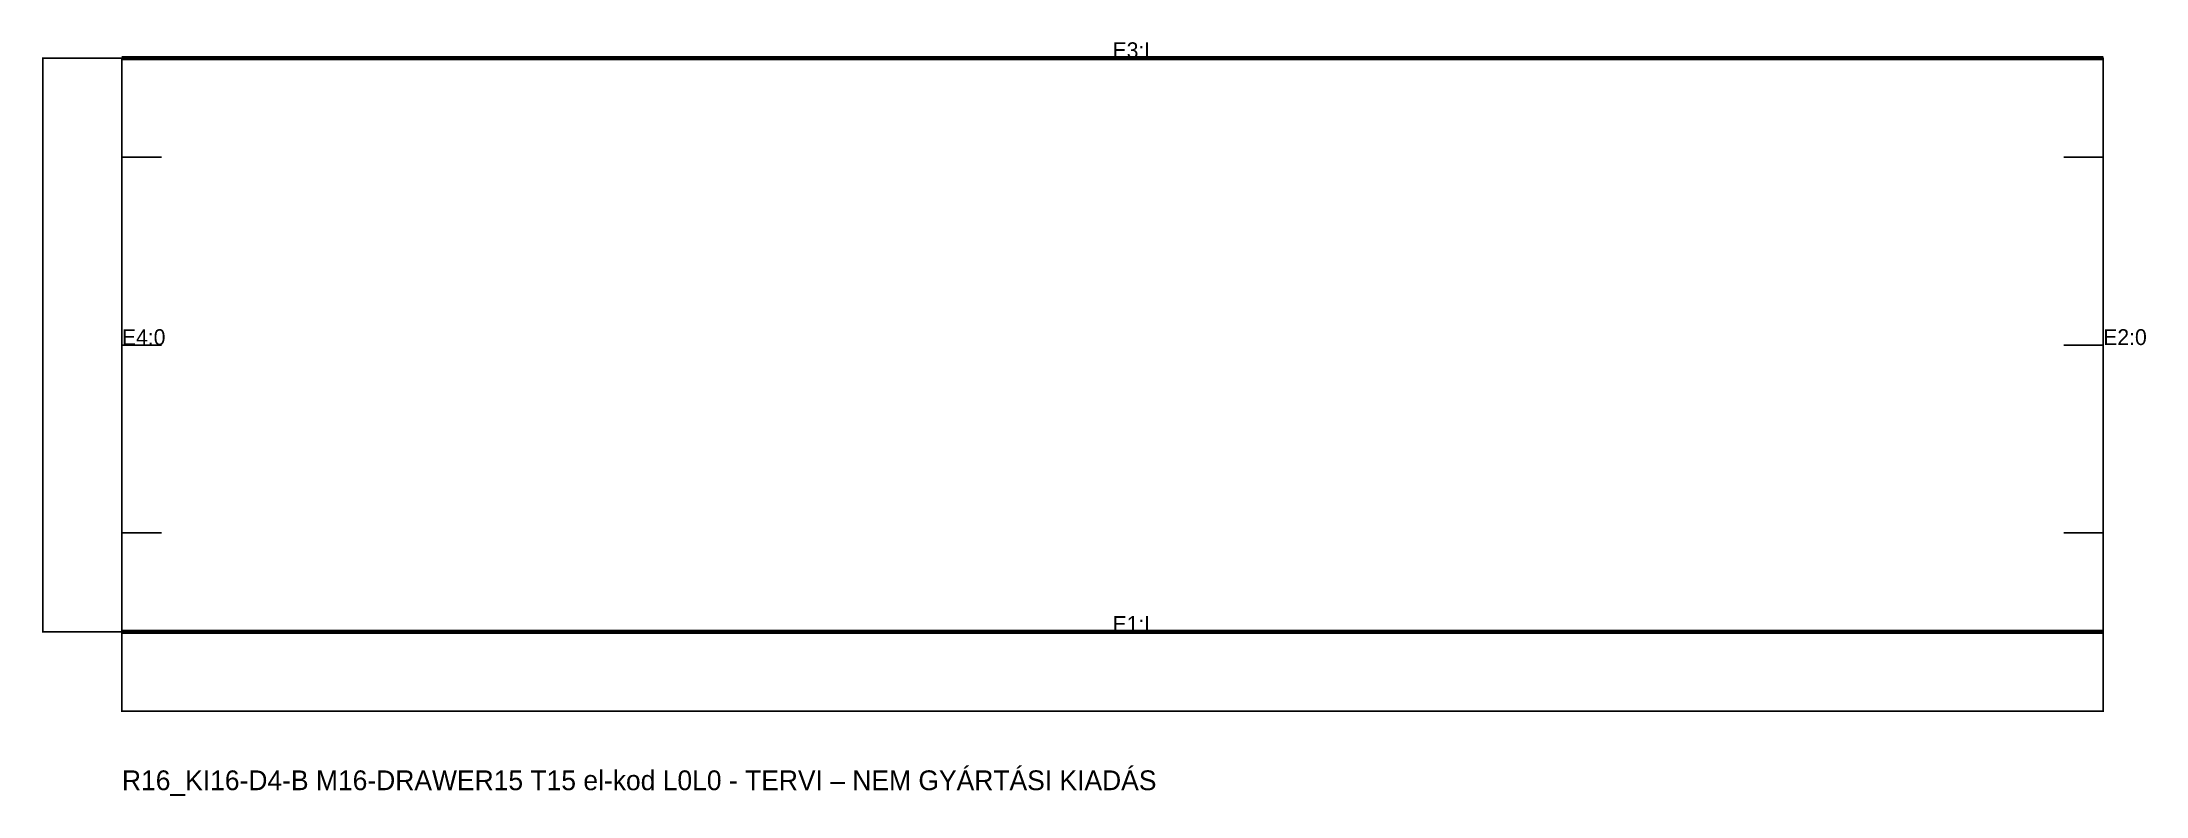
# Model space of a CAD drawing. Header units: millimetres. Extents: x -40 to 1024, y -83 to 298.
import ezdxf

# ---------------------------------------------------------------- set-up
doc = ezdxf.new("R2010")
doc.units = ezdxf.units.MM
for name, color, linetype in [('ELZARAS', 1, 'Continuous'), ('FURAT_EL', 3, 'Continuous'), ('KONTUR', 7, 'Continuous'), ('MERET', 8, 'Continuous'), ('SZOVEG', 7, 'Continuous')]:
    doc.layers.add(name, color=color, linetype=linetype)
doc.styles.add('OpenSansCondensed-Light', font='OpenSansCondensed-Light.ttf')
doc.dimstyles.new('EZDXF', dxfattribs={"dimtxt": 0.25, "dimasz": 0.175, "dimexe": 0.375, "dimexo": 0.125, "dimgap": 0.1, "dimtad": 1, "dimlfac": 100, "dimzin": 12, "dimdsep": 46, "dimtxsty": 'OpenSansCondensed-Light', "dimblk": 'ARCHTICK', "dimcen": 2.5, "dimazin": 3, "dimtfac": 0.5, "dimtmove": 2, "dimatfit": 3})

# ---------------------------------------------------------------- blocks, each defined once
blk = doc.blocks.new('_ARCHTICK')
at = {"color": 0, "linetype": 'BYBLOCK', "const_width": 0.15}
blk.add_lwpolyline([(-0.5, -0.5), (0.5, 0.5)], dxfattribs=at)

msp = doc.modelspace()

# ---------------------------------------------------------------- linework, layer by layer
at = {"layer": 'ELZARAS', "lineweight": 70}
for p, q in [((0, 290), (1002, 290)), ((0, 0), (1002, 0))]:
    msp.add_line(p, q, dxfattribs=at)
at = {"layer": 'FURAT_EL'}
for p, q in [((0, 240), (20, 240)), ((1002, 240), (982, 240)), ((0, 145), (20, 145)), ((1002, 145), (982, 145)), ((0, 50), (20, 50)), ((1002, 50), (982, 50))]:
    msp.add_line(p, q, dxfattribs=at)
at = {"layer": 'KONTUR'}
msp.add_lwpolyline([(0, 0), (1002, 0), (1002, 290), (0, 290)], close=True, dxfattribs=at)

# ---------------------------------------------------------------- texts
at = {"layer": 'SZOVEG'}
for s, height, p in [('E3:L', 8, (501, 290)), ('E4:0', 8, (0, 145)), ('E2:0', 8, (1002, 145)), ('E1:L', 8, (501, 0)), ('R16_KI16-D4-B M16-DRAWER15 T15 el-kod L0L0 - TERVI – NEM GYÁRTÁSI KIADÁS', 10, (0, -80))]:
    msp.add_text(s, height=height, dxfattribs=at).set_placement(p)

# ---------------------------------------------------------------- dimensions: what is measured, and where the dimension line sits
at = {"layer": 'MERET'}
msp.add_linear_dim(base=(-40, 0), p1=(0, 0), p2=(0, 290), angle=90, dimstyle='EZDXF', dxfattribs=at).render()
msp.add_linear_dim(base=(0, -40), p1=(0, 0), p2=(1002, 0), dimstyle='EZDXF', dxfattribs=at).render()

doc.saveas('drawing.dxf')
